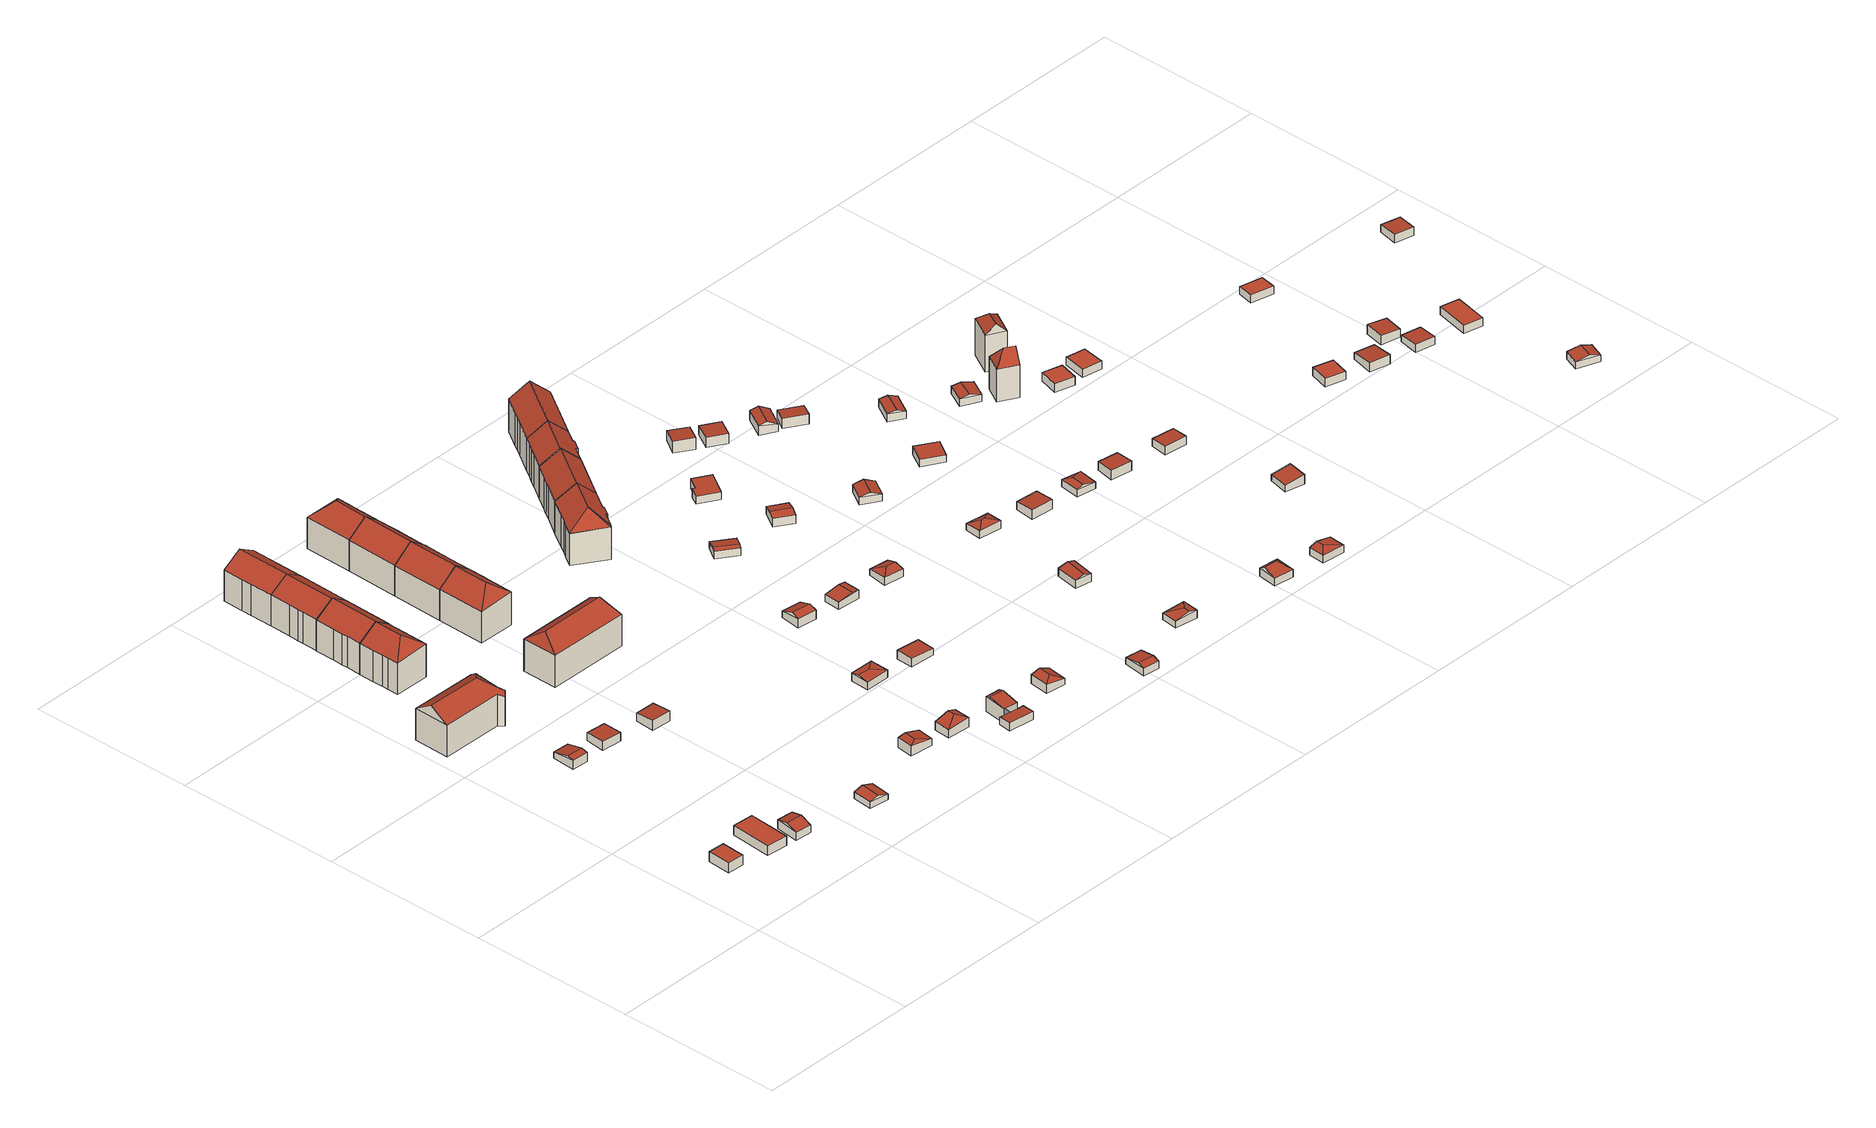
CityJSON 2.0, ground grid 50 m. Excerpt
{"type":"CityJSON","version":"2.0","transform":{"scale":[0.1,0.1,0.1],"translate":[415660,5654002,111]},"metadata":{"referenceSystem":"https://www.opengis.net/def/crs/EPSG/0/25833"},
"CityObjects":{
"building1":{"type":"Building","attributes":{"Dachtyp_tdc":"tdcPolyFlatRoof","Gemeindeschluessel":14612000,"Dachneigung":0,"QualitaetDacherkennung":83,"Geometrietyp2DReferenz":"3000","measuredHeight":3.06,"function":"31001_9998","roofType":"1000"},"geometry":[{"type":"Solid","lod":"2","boundaries":[[[[0,1,2,3]],[[1,4,5,2]],[[4,6,7,5]],[[6,0,3,7]],[[6,4,1,0]],[[3,2,5,7]]]],"semantics":{"surfaces":[{"type":"WallSurface"},{"type":"RoofSurface"},{"type":"GroundSurface"}],"values":[[0,0,0,0,1,2]]}}]},
"building2":{"type":"Building","attributes":{"Dachtyp_tdc":"tdcPolyFlatRoof","Gemeindeschluessel":14612000,"Dachneigung":0,"QualitaetDacherkennung":53,"Geometrietyp2DReferenz":"3000","measuredHeight":2.94,"function":"31001_9998","roofType":"1000"},"geometry":[{"type":"Solid","lod":"2","boundaries":[[[[8,9,10,11]],[[9,12,13,10]],[[12,14,15,13]],[[14,8,11,15]],[[14,12,9,8]],[[11,10,13,15]]]],"semantics":{"surfaces":[{"type":"WallSurface"},{"type":"RoofSurface"},{"type":"GroundSurface"}],"values":[[0,0,0,0,1,2]]}}]},
"building3":{"type":"Building","attributes":{"Dachtyp_tdc":"tdcFreeFormRoof","Gemeindeschluessel":14612000,"Dachneigung":31.63,"QualitaetDacherkennung":71,"Geometrietyp2DReferenz":"3000","measuredHeight":13.12,"function":"31001_9998","roofType":"5000"},"geometry":[{"type":"Solid","lod":"2","boundaries":[[[[16,17,18,19]],[[17,20,21,18]],[[20,22,23,21]],[[22,24,25,23]],[[24,26,27,25]],[[26,28,29,27]],[[28,16,19,29]],[[30,22,20,31,32]],[[32,31,17,16,33]],[[26,24,30,32,33,28]],[[20,17,31]],[[16,28,33]],[[24,22,30]],[[19,18,21,23,25,27,29]]]],"semantics":{"surfaces":[{"type":"WallSurface"},{"type":"RoofSurface"},{"type":"GroundSurface"}],"values":[[0,0,0,0,0,0,0,1,1,1,0,0,0,2]]}}]},
"building4":{"type":"Building","attributes":{"Dachtyp_tdc":"tdcGableRoof","Gemeindeschluessel":14612000,"Dachneigung":16.74,"QualitaetDacherkennung":73,"Geometrietyp2DReferenz":"3000","measuredHeight":3.49,"function":"31001_9998","roofType":"3100"},"geometry":[{"type":"Solid","lod":"2","boundaries":[[[[34,35,36,37]],[[35,38,39,36]],[[38,40,41,39]],[[40,34,37,41]],[[38,35,42]],[[34,40,43]],[[35,34,43,42]],[[40,38,42,43]],[[37,36,39,41]]]],"semantics":{"surfaces":[{"type":"WallSurface"},{"type":"RoofSurface"},{"type":"GroundSurface"}],"values":[[0,0,0,0,0,0,1,1,2]]}}]},
"building5":{"type":"Building","attributes":{"Dachtyp_tdc":"tdcGableRoof","Gemeindeschluessel":14612000,"Dachneigung":13.98,"QualitaetDacherkennung":85,"Geometrietyp2DReferenz":"3000","measuredHeight":3.2,"function":"31001_9998","roofType":"3100"},"geometry":[{"type":"Solid","lod":"2","boundaries":[[[[44,45,46,47]],[[45,48,49,46]],[[48,50,51,49]],[[50,44,47,51]],[[48,45,52]],[[44,50,53]],[[45,44,53,52]],[[50,48,52,53]],[[47,46,49,51]]]],"semantics":{"surfaces":[{"type":"WallSurface"},{"type":"RoofSurface"},{"type":"GroundSurface"}],"values":[[0,0,0,0,0,0,1,1,2]]}}]},
"building6":{"type":"Building","attributes":{"Dachtyp_tdc":"tdcPolyFlatRoof","Gemeindeschluessel":14612000,"Dachneigung":3.31,"QualitaetDacherkennung":65,"Geometrietyp2DReferenz":"3000","measuredHeight":2.69,"function":"31001_9998","roofType":"2100"},"geometry":[{"type":"Solid","lod":"2","boundaries":[[[[54,55,56,57]],[[55,58,59,56]],[[58,60,61,59]],[[60,54,57,61]],[[60,58,55,54]],[[57,56,59,61]]]],"semantics":{"surfaces":[{"type":"WallSurface"},{"type":"RoofSurface"},{"type":"GroundSurface"}],"values":[[0,0,0,0,1,2]]}}]},
"building7":{"type":"Building","attributes":{"Dachtyp_tdc":"tdcHipAndGableRoof","Gemeindeschluessel":14612000,"Dachneigung":33.12,"QualitaetDacherkennung":77,"Geometrietyp2DReferenz":"3000","measuredHeight":13.3,"function":"31001_9998","roofType":"5000"},"geometry":[{"type":"Solid","lod":"2","boundaries":[[[[62,63,64,65]],[[63,66,67,64]],[[66,68,69,67]],[[68,70,71,69]],[[70,72,73,71]],[[72,74,75,73]],[[74,76,77,75]],[[76,62,65,77]],[[72,70,78]],[[70,68,66,78]],[[66,63,62,76,74,72,78]],[[65,64,67,69,71,73,75,77]]]],"semantics":{"surfaces":[{"type":"WallSurface"},{"type":"RoofSurface"},{"type":"GroundSurface"}],"values":[[0,0,0,0,0,0,0,0,1,1,1,2]]}}]},
"building8":{"type":"Building","attributes":{"Dachtyp_tdc":"tdcGableRoof","Gemeindeschluessel":14612000,"Dachneigung":33.3,"QualitaetDacherkennung":86,"Geometrietyp2DReferenz":"3000","measuredHeight":13.29,"function":"31001_9998","roofType":"3100"},"geometry":[{"type":"Solid","lod":"2","boundaries":[[[[79,63,64,80]],[[63,81,82,64]],[[81,83,84,82]],[[83,85,86,84]],[[85,87,88,86]],[[87,89,90,88]],[[89,91,92,90]],[[91,93,69,92]],[[93,79,80,69]],[[89,87,85,83,81,63,79]],[[79,93,91,89]],[[80,64,82,84,86,88,90,92,69]]]],"semantics":{"surfaces":[{"type":"WallSurface"},{"type":"RoofSurface"},{"type":"GroundSurface"}],"values":[[0,0,0,0,0,0,0,0,0,1,1,2]]}}]},
"building9":{"type":"Building","attributes":{"Dachtyp_tdc":"tdcGableRoof","Gemeindeschluessel":14612000,"Dachneigung":17.85,"QualitaetDacherkennung":82,"Geometrietyp2DReferenz":"3000","measuredHeight":2.86,"function":"31001_9998","roofType":"3100"},"geometry":[{"type":"Solid","lod":"2","boundaries":[[[[94,95,96,97]],[[95,98,99,96]],[[98,100,101,99]],[[100,94,97,101]],[[98,95,102]],[[94,100,103]],[[95,94,103,102]],[[100,98,102,103]],[[97,96,99,101]]]],"semantics":{"surfaces":[{"type":"WallSurface"},{"type":"RoofSurface"},{"type":"GroundSurface"}],"values":[[0,0,0,0,0,0,1,1,2]]}}]},
"building10":{"type":"Building","attributes":{"Dachtyp_tdc":"tdcGableRoof","Gemeindeschluessel":14612000,"Dachneigung":32.31,"QualitaetDacherkennung":88,"Geometrietyp2DReferenz":"3000","measuredHeight":13.18,"function":"31001_9998","roofType":"3100"},"geometry":[{"type":"Solid","lod":"2","boundaries":[[[[104,105,106,107]],[[105,108,109,106]],[[108,110,111,109]],[[110,112,113,111]],[[112,114,115,113]],[[114,116,117,115]],[[116,104,107,117]],[[91,118,119,120]],[[114,112,110,108,105,120,119]],[[116,118,91,104]],[[114,119,118,116]],[[104,91,120,105]],[[107,106,109,111,113,115,117]]]],"semantics":{"surfaces":[{"type":"WallSurface"},{"type":"RoofSurface"},{"type":"GroundSurface"}],"values":[[0,0,0,0,0,0,0,1,1,0,0,0,2]]}}]},
"building11":{"type":"Building","attributes":{"Dachtyp_tdc":"tdcPolyFlatRoof","Gemeindeschluessel":14612000,"Dachneigung":6.67,"QualitaetDacherkennung":79,"Geometrietyp2DReferenz":"3000","measuredHeight":3.23,"function":"31001_9998","roofType":"2100"},"geometry":[{"type":"Solid","lod":"2","boundaries":[[[[121,122,123,124]],[[122,125,126,123]],[[125,127,128,126]],[[127,121,124,128]],[[127,125,122,121]],[[124,123,126,128]]]],"semantics":{"surfaces":[{"type":"WallSurface"},{"type":"RoofSurface"},{"type":"GroundSurface"}],"values":[[0,0,0,0,1,2]]}}]},
"building12":{"type":"Building","attributes":{"Dachtyp_tdc":"tdcFreeFormRoof","Gemeindeschluessel":14612000,"Dachneigung":32.22,"QualitaetDacherkennung":87,"Geometrietyp2DReferenz":"3000","measuredHeight":13.11,"function":"31001_9998","roofType":"5000"},"geometry":[{"type":"Solid","lod":"2","boundaries":[[[[129,130,131,132]],[[130,118,117,131]],[[118,130,133,134]],[[134,133,129,135,136,114]],[[114,118,134]],[[130,129,133]],[[117,115,137,138,132,131]],[[135,129,132,138]],[[118,114,115,117]],[[114,136,137,115]],[[136,135,138,137]]]],"semantics":{"surfaces":[{"type":"WallSurface"},{"type":"RoofSurface"},{"type":"GroundSurface"}],"values":[[0,0,1,1,0,0,2,0,0,0,0]]}}]},
"building13":{"type":"Building","attributes":{"Dachtyp_tdc":"tdcHipRoof","Gemeindeschluessel":14612000,"Dachneigung":35.93,"QualitaetDacherkennung":82,"Geometrietyp2DReferenz":"3000","measuredHeight":13.67,"function":"31001_9998","roofType":"3200"},"geometry":[{"type":"Solid","lod":"2","boundaries":[[[[139,140,141,142]],[[140,143,144,141]],[[143,145,146,144]],[[145,139,142,146]],[[143,140,147]],[[139,145,148]],[[140,139,148,147]],[[145,143,147,148]],[[142,141,144,146]]]],"semantics":{"surfaces":[{"type":"WallSurface"},{"type":"RoofSurface"},{"type":"GroundSurface"}],"values":[[0,0,0,0,1,1,1,1,2]]}}]},
"building14":{"type":"Building","attributes":{"Dachtyp_tdc":"tdcFreeFormRoof","Gemeindeschluessel":14612000,"Dachneigung":35.08,"QualitaetDacherkennung":81,"Geometrietyp2DReferenz":"3000","measuredHeight":13.72,"function":"31001_9998","roofType":"5000"},"geometry":[{"type":"Solid","lod":"2","boundaries":[[[[149,150,151,152]],[[150,153,154,151]],[[153,155,156,154]],[[155,157,158,156]],[[157,159,160,158]],[[159,161,162,160]],[[161,149,152,162]],[[161,163,149]],[[161,159,157,155,153,164,163]],[[163,164,150,149]],[[153,150,164]],[[152,151,154,156,158,160,162]]]],"semantics":{"surfaces":[{"type":"WallSurface"},{"type":"RoofSurface"},{"type":"GroundSurface"}],"values":[[0,0,0,0,0,0,0,1,1,1,0,2]]}}]},
"building15":{"type":"Building","attributes":{"Dachtyp_tdc":"tdcHipAndGableRoof","Gemeindeschluessel":14612000,"Dachneigung":14.76,"QualitaetDacherkennung":59,"Geometrietyp2DReferenz":"3000","measuredHeight":3.42,"function":"31001_9998","roofType":"5000"},"geometry":[{"type":"Solid","lod":"2","boundaries":[[[[165,166,167,168]],[[166,169,170,167]],[[169,171,172,170]],[[171,165,168,172]],[[169,166,173]],[[165,171,174]],[[166,165,174,173]],[[171,169,173,174]],[[168,167,170,172]]]],"semantics":{"surfaces":[{"type":"WallSurface"},{"type":"RoofSurface"},{"type":"GroundSurface"}],"values":[[0,0,0,0,1,0,1,1,2]]}}]},
"building16":{"type":"Building","attributes":{"Dachtyp_tdc":"tdcFreeFormRoof","Gemeindeschluessel":14612000,"Dachneigung":37.01,"QualitaetDacherkennung":81,"Geometrietyp2DReferenz":"3000","measuredHeight":13.8,"function":"31001_9998","roofType":"5000"},"geometry":[{"type":"Solid","lod":"2","boundaries":[[[[175,176,177,151]],[[176,178,179,177]],[[178,180,181,179]],[[180,182,183,181]],[[182,184,185,183]],[[184,153,154,185]],[[153,175,151,154]],[[184,182,180,178,186,187,153]],[[187,186,176,175]],[[175,153,187]],[[178,176,186]],[[151,177,179,181,183,185,154]]]],"semantics":{"surfaces":[{"type":"WallSurface"},{"type":"RoofSurface"},{"type":"GroundSurface"}],"values":[[0,0,0,0,0,0,0,1,1,0,0,2]]}}]},
"building17":{"type":"Building","attributes":{"Dachtyp_tdc":"tdcFreeFormRoof","Gemeindeschluessel":14612000,"Dachneigung":37.07,"QualitaetDacherkennung":82,"Geometrietyp2DReferenz":"3000","measuredHeight":13.84,"function":"31001_9998","roofType":"5000"},"geometry":[{"type":"Solid","lod":"2","boundaries":[[[[188,189,190,191]],[[189,192,193,190]],[[192,194,195,193]],[[194,196,197,195]],[[196,198,179,197]],[[198,199,177,179]],[[199,188,191,177]],[[200,188,199,201]],[[202,203,200,201,204,205,206]],[[192,202,206,194]],[[194,206,205,196]],[[196,205,204,198]],[[198,204,201,199]],[[189,203,202,192]],[[188,200,203,189]],[[191,190,193,195,197,179,177]]]],"semantics":{"surfaces":[{"type":"WallSurface"},{"type":"RoofSurface"},{"type":"GroundSurface"}],"values":[[0,0,0,0,0,0,0,1,1,0,0,0,0,0,0,2]]}}]},
"building18":{"type":"Building","attributes":{"Dachtyp_tdc":"tdcHipAndGableRoof","Gemeindeschluessel":14612000,"Dachneigung":15.21,"QualitaetDacherkennung":76,"Geometrietyp2DReferenz":"3000","measuredHeight":3.76,"function":"31001_9998","roofType":"5000"},"geometry":[{"type":"Solid","lod":"2","boundaries":[[[[207,208,209,210]],[[208,211,212,209]],[[211,213,214,212]],[[213,207,210,214]],[[211,208,215]],[[207,213,216]],[[208,207,216,215]],[[213,211,215,216]],[[210,209,212,214]]]],"semantics":{"surfaces":[{"type":"WallSurface"},{"type":"RoofSurface"},{"type":"GroundSurface"}],"values":[[0,0,0,0,1,0,1,1,2]]}}]},
"building19":{"type":"Building","attributes":{"Dachtyp_tdc":"tdcFreeFormRoof","Gemeindeschluessel":14612000,"Dachneigung":36.56,"QualitaetDacherkennung":72,"Geometrietyp2DReferenz":"3000","measuredHeight":13.81,"function":"31001_9998","roofType":"5000"},"geometry":[{"type":"Solid","lod":"2","boundaries":[[[[217,218,219,191]],[[218,220,221,219]],[[220,222,223,221]],[[222,224,225,223]],[[224,226,227,225]],[[226,228,190,227]],[[228,217,191,190]],[[229,220,218]],[[230,229,218,217]],[[226,224,222,220,229,230,228]],[[217,228,230]],[[191,219,221,223,225,227,190]]]],"semantics":{"surfaces":[{"type":"WallSurface"},{"type":"RoofSurface"},{"type":"GroundSurface"}],"values":[[0,0,0,0,0,0,0,1,1,1,0,2]]}}]},
"building20":{"type":"Building","attributes":{"Dachtyp_tdc":"tdcHipAndGableRoof","Gemeindeschluessel":14612000,"Dachneigung":10.7,"QualitaetDacherkennung":61,"Geometrietyp2DReferenz":"3000","measuredHeight":2.92,"function":"31001_9998","roofType":"5000"},"geometry":[{"type":"Solid","lod":"2","boundaries":[[[[231,232,233,234]],[[232,235,236,233]],[[235,237,238,236]],[[237,231,234,238]],[[235,232,239]],[[231,237,240]],[[232,231,240,239]],[[237,235,239,240]],[[234,233,236,238]]]],"semantics":{"surfaces":[{"type":"WallSurface"},{"type":"RoofSurface"},{"type":"GroundSurface"}],"values":[[0,0,0,0,1,0,1,1,2]]}}]},
"building21":{"type":"Building","attributes":{"Gemeindeschluessel":14612000,"Geometrietyp2DReferenz":"3000","function":"31001_9998","roofType":"9999"},"children":["building21-1","building21-2"]},
"building21-1":{"type":"BuildingPart","attributes":{"Dachtyp_tdc":"tdcGableRoof","Dachneigung":10.35,"QualitaetDacherkennung":65,"Geometrietyp2DReferenz":"3000","measuredHeight":5.18,"roofType":"3100"},"parents":["building21"],"geometry":[{"type":"MultiSurface","lod":"2","boundaries":[[[241,242,243,244,245]],[[242,246,247,243]],[[246,248,249,250,247]],[[242,241,251]],[[248,246,252]],[[241,248,252,251]],[[246,242,251,252]],[[250,244,243,247]]],"semantics":{"surfaces":[{"type":"WallSurface"},{"type":"RoofSurface"},{"type":"GroundSurface"}],"values":[0,0,0,0,0,1,1,2]}}]},
"building21-2":{"type":"BuildingPart","attributes":{"Dachtyp_tdc":"tdcPolyFlatRoof","Dachneigung":3.09,"QualitaetDacherkennung":84,"Geometrietyp2DReferenz":"3000","measuredHeight":2.5,"roofType":"2100"},"parents":["building21"],"geometry":[{"type":"MultiSurface","lod":"2","boundaries":[[[249,253,254,250]],[[253,255,256,254]],[[255,257,258,256]],[[257,259,260,258]],[[259,245,244,260]],[[245,259,257,255,253,249]],[[250,254,256,258,260,244]]],"semantics":{"surfaces":[{"type":"WallSurface"},{"type":"RoofSurface"},{"type":"GroundSurface"}],"values":[0,0,0,0,0,1,2]}}]},
"building22":{"type":"Building","attributes":{"Dachtyp_tdc":"tdcPolyFlatRoof","Gemeindeschluessel":14612000,"Dachneigung":4.9,"QualitaetDacherkennung":57,"Geometrietyp2DReferenz":"3000","measuredHeight":2.77,"function":"31001_9998","roofType":"2100"},"geometry":[{"type":"Solid","lod":"2","boundaries":[[[[261,262,263,264]],[[262,265,266,263]],[[265,267,268,266]],[[267,261,264,268]],[[267,265,262,261]],[[264,263,266,268]]]],"semantics":{"surfaces":[{"type":"WallSurface"},{"type":"RoofSurface"},{"type":"GroundSurface"}],"values":[[0,0,0,0,1,2]]}}]},
"building23":{"type":"Building","attributes":{"Dachtyp_tdc":"tdcGableRoof","Gemeindeschluessel":14612000,"Dachneigung":19.75,"QualitaetDacherkennung":77,"Geometrietyp2DReferenz":"3000","measuredHeight":3.33,"function":"31001_9998","roofType":"3100"},"geometry":[{"type":"Solid","lod":"2","boundaries":[[[[269,270,271,272]],[[270,273,274,271]],[[273,275,276,274]],[[275,269,272,276]],[[273,270,277]],[[269,275,278]],[[270,269,278,277]],[[275,273,277,278]],[[272,271,274,276]]]],"semantics":{"surfaces":[{"type":"WallSurface"},{"type":"RoofSurface"},{"type":"GroundSurface"}],"values":[[0,0,0,0,0,0,1,1,2]]}}]},
"building24":{"type":"Building","attributes":{"Dachtyp_tdc":"tdcHipAndGableRoof","Gemeindeschluessel":14612000,"Dachneigung":25.68,"QualitaetDacherkennung":64,"Geometrietyp2DReferenz":"3000","measuredHeight":3.42,"function":"31001_9998","roofType":"5000"},"geometry":[{"type":"Solid","lod":"2","boundaries":[[[[279,280,281,282]],[[280,283,284,281]],[[283,285,286,284]],[[285,279,282,286]],[[283,280,287]],[[279,285,288]],[[280,279,288,287]],[[285,283,287,288]],[[282,281,284,286]]]],"semantics":{"surfaces":[{"type":"WallSurface"},{"type":"RoofSurface"},{"type":"GroundSurface"}],"values":[[0,0,0,0,1,0,1,1,2]]}}]},
"building25":{"type":"Building","attributes":{"Dachtyp_tdc":"tdcFreeFormRoof","Gemeindeschluessel":14612000,"Dachneigung":38.76,"QualitaetDacherkennung":74,"Geometrietyp2DReferenz":"3000","measuredHeight":14.52,"function":"31001_9998","roofType":"5000"},"geometry":[{"type":"Solid","lod":"2","boundaries":[[[[289,290,291,292]],[[290,293,294,291]],[[293,295,296,294]],[[295,297,298,296]],[[297,299,300,298]],[[299,301,302,300]],[[301,303,304,302]],[[303,305,306,304]],[[305,307,308,306]],[[307,309,310,308]],[[309,289,292,310]],[[311,309,312]],[[313,309,311]],[[309,313,289]],[[305,303,301,299,314,311,312,307]],[[311,314,297,295,293,290,313]],[[290,289,313]],[[309,307,312]],[[299,297,314]],[[292,291,294,296,298,300,302,304,306,308,310]]]],"semantics":{"surfaces":[{"type":"WallSurface"},{"type":"RoofSurface"},{"type":"GroundSurface"}],"values":[[0,0,0,0,0,0,0,0,0,0,0,1,1,1,1,1,0,0,0,2]]}}]},
"building26":{"type":"Building","attributes":{"Dachtyp_tdc":"tdcGableRoof","Gemeindeschluessel":14612000,"Dachneigung":10.05,"QualitaetDacherkennung":73,"Geometrietyp2DReferenz":"3000","measuredHeight":2.98,"function":"31001_9998","roofType":"3100"},"geometry":[{"type":"Solid","lod":"2","boundaries":[[[[315,316,317,318]],[[316,319,320,317]],[[319,321,322,320]],[[321,315,318,322]],[[319,316,323]],[[315,321,324]],[[316,315,324,323]],[[321,319,323,324]],[[318,317,320,322]]]],"semantics":{"surfaces":[{"type":"WallSurface"},{"type":"RoofSurface"},{"type":"GroundSurface"}],"values":[[0,0,0,0,0,0,1,1,2]]}}]},
"building27":{"type":"Building","attributes":{"Dachtyp_tdc":"tdcGableRoof","Gemeindeschluessel":14612000,"Dachneigung":38.79,"QualitaetDacherkennung":79,"Geometrietyp2DReferenz":"3000","measuredHeight":14.42,"function":"31001_9998","roofType":"3100"},"geometry":[{"type":"Solid","lod":"2","boundaries":[[[[325,326,327,328]],[[326,329,330,327]],[[329,331,332,330]],[[331,333,334,332]],[[333,299,300,334]],[[299,335,336,300]],[[335,337,298,336]],[[337,338,339,298]],[[338,325,328,339]],[[335,299,333,331]],[[331,329,326,325,338,337,335]],[[328,327,330,332,334,300,336,298,339]]]],"semantics":{"surfaces":[{"type":"WallSurface"},{"type":"RoofSurface"},{"type":"GroundSurface"}],"values":[[0,0,0,0,0,0,0,0,0,1,1,2]]}}]},
"building28":{"type":"Building","attributes":{"Dachtyp_tdc":"tdcGableRoof","Gemeindeschluessel":14612000,"Dachneigung":10.15,"QualitaetDacherkennung":78,"Geometrietyp2DReferenz":"3000","measuredHeight":2.55,"function":"31001_9998","roofType":"3100"},"geometry":[{"type":"Solid","lod":"2","boundaries":[[[[340,341,342,343]],[[341,344,345,342]],[[344,346,347,345]],[[346,340,343,347]],[[344,341,348]],[[340,346,349]],[[341,340,349,348]],[[346,344,348,349]],[[343,342,345,347]]]],"semantics":{"surfaces":[{"type":"WallSurface"},{"type":"RoofSurface"},{"type":"GroundSurface"}],"values":[[0,0,0,0,0,0,1,1,2]]}}]},
"building29":{"type":"Building","attributes":{"Dachtyp_tdc":"tdcGableRoof","Gemeindeschluessel":14612000,"Dachneigung":10.32,"QualitaetDacherkennung":67,"Geometrietyp2DReferenz":"3000","measuredHeight":2.92,"function":"31001_9998","roofType":"3100"},"geometry":[{"type":"Solid","lod":"2","boundaries":[[[[350,351,352,353]],[[351,354,355,352]],[[354,356,357,355]],[[356,350,353,357]],[[354,351,358]],[[350,356,359]],[[351,350,359,358]],[[356,354,358,359]],[[353,352,355,357]]]],"semantics":{"surfaces":[{"type":"WallSurface"},{"type":"RoofSurface"},{"type":"GroundSurface"}],"values":[[0,0,0,0,0,0,1,1,2]]}}]},
"building30":{"type":"Building","attributes":{"Dachtyp_tdc":"tdcGableRoof","Gemeindeschluessel":14612000,"Dachneigung":39.03,"QualitaetDacherkennung":78,"Geometrietyp2DReferenz":"3000","measuredHeight":14.44,"function":"31001_9998","roofType":"3100"},"geometry":[{"type":"Solid","lod":"2","boundaries":[[[[360,361,362,363]],[[361,364,365,362]],[[364,333,334,365]],[[333,366,367,334]],[[366,368,330,367]],[[368,369,370,330]],[[369,371,372,370]],[[371,373,374,372]],[[373,375,376,374]],[[375,377,378,376]],[[377,379,380,378]],[[379,381,382,380]],[[381,360,363,382]],[[377,375,373,371,369,368,366]],[[366,333,364,361,360,381,379,377]],[[363,362,365,334,367,330,370,372,374,376,378,380,382]]]],"semantics":{"surfaces":[{"type":"WallSurface"},{"type":"RoofSurface"},{"type":"GroundSurface"}],"values":[[0,0,0,0,0,0,0,0,0,0,0,0,0,1,1,2]]}}]},
"building31":{"type":"Building","attributes":{"Dachtyp_tdc":"tdcHipAndGableRoof","Gemeindeschluessel":14612000,"Dachneigung":19.77,"QualitaetDacherkennung":64,"Geometrietyp2DReferenz":"3000","measuredHeight":3.1,"function":"31001_9998","roofType":"5000"},"geometry":[{"type":"Solid","lod":"2","boundaries":[[[[383,384,385,386]],[[384,387,388,385]],[[387,389,390,388]],[[389,383,386,390]],[[387,384,391]],[[383,389,392]],[[384,383,392,391]],[[389,387,391,392]],[[386,385,388,390]]]],"semantics":{"surfaces":[{"type":"WallSurface"},{"type":"RoofSurface"},{"type":"GroundSurface"}],"values":[[0,0,0,0,1,0,1,1,2]]}}]},
"building32":{"type":"Building","attributes":{"Dachtyp_tdc":"tdcGableRoof","Gemeindeschluessel":14612000,"Dachneigung":13.57,"QualitaetDacherkennung":73,"Geometrietyp2DReferenz":"3000","measuredHeight":3.19,"function":"31001_9998","roofType":"3100"},"geometry":[{"type":"Solid","lod":"2","boundaries":[[[[393,394,395,396]],[[394,397,398,395]],[[397,399,400,398]],[[399,393,396,400]],[[397,394,401]],[[393,399,402]],[[394,393,402,401]],[[399,397,401,402]],[[396,395,398,400]]]],"semantics":{"surfaces":[{"type":"WallSurface"},{"type":"RoofSurface"},{"type":"GroundSurface"}],"values":[[0,0,0,0,0,0,1,1,2]]}}]},
"building33":{"type":"Building","attributes":{"Dachtyp_tdc":"tdcFreeFormRoof","Gemeindeschluessel":14612000,"Dachneigung":39.06,"QualitaetDacherkennung":81,"Geometrietyp2DReferenz":"3000","measuredHeight":14.44,"function":"31001_9998","roofType":"5000"},"geometry":[{"type":"Solid","lod":"2","boundaries":[[[[403,404,405,406]],[[404,407,408,405]],[[407,409,410,408]],[[409,411,412,410]],[[411,413,380,412]],[[413,375,376,380]],[[375,403,406,376]],[[379,414,415,416]],[[415,409,407,404,403,375,416]],[[411,414,379,413]],[[409,415,414,411]],[[413,379,416,375]],[[406,405,408,410,412,380,376]]]],"semantics":{"surfaces":[{"type":"WallSurface"},{"type":"RoofSurface"},{"type":"GroundSurface"}],"values":[[0,0,0,0,0,0,0,1,1,0,0,0,2]]}}]},
"building34":{"type":"Building","attributes":{"Dachtyp_tdc":"tdcPolyFlatRoof","Gemeindeschluessel":14612000,"Dachneigung":4.8,"QualitaetDacherkennung":56,"Geometrietyp2DReferenz":"3000","measuredHeight":3,"function":"31001_9998","roofType":"2100"},"geometry":[{"type":"Solid","lod":"2","boundaries":[[[[417,418,419,420]],[[418,421,422,419]],[[421,423,424,422]],[[423,425,426,424]],[[425,427,428,426]],[[427,417,420,428]],[[427,425,423,421,418,417]],[[420,419,422,424,426,428]]]],"semantics":{"surfaces":[{"type":"WallSurface"},{"type":"RoofSurface"},{"type":"GroundSurface"}],"values":[[0,0,0,0,0,0,1,2]]}}]},
"building35":{"type":"Building","attributes":{"Dachtyp_tdc":"tdcHipAndGableRoof","Gemeindeschluessel":14612000,"Dachneigung":14.6,"QualitaetDacherkennung":75,"Geometrietyp2DReferenz":"3000","measuredHeight":3.16,"function":"31001_9998","roofType":"5000"},"geometry":[{"type":"Solid","lod":"2","boundaries":[[[[429,430,431,432]],[[430,433,434,431]],[[433,435,436,434]],[[435,429,432,436]],[[433,430,437]],[[429,435,438]],[[430,429,438,437]],[[435,433,437,438]],[[432,431,434,436]]]],"semantics":{"surfaces":[{"type":"WallSurface"},{"type":"RoofSurface"},{"type":"GroundSurface"}],"values":[[0,0,0,0,1,0,1,1,2]]}}]},
"building36":{"type":"Building","attributes":{"Dachtyp_tdc":"tdcGableRoof","Gemeindeschluessel":14612000,"Dachneigung":13.86,"QualitaetDacherkennung":86,"Geometrietyp2DReferenz":"3000","measuredHeight":3.12,"function":"31001_9998","roofType":"3100"},"geometry":[{"type":"Solid","lod":"2","boundaries":[[[[439,440,441,442]],[[440,443,444,441]],[[443,445,446,444]],[[440,439,447]],[[445,443,448]],[[439,445,448,447]],[[443,440,447,448]],[[446,442,441,444]],[[445,439,442,446]]]],"semantics":{"surfaces":[{"type":"WallSurface"},{"type":"RoofSurface"},{"type":"GroundSurface"}],"values":[[0,0,0,0,0,1,1,2,0]]}}]},
"building37":{"type":"Building","attributes":{"Dachtyp_tdc":"tdcPolyFlatRoof","Gemeindeschluessel":14612000,"Dachneigung":6.72,"QualitaetDacherkennung":68,"Geometrietyp2DReferenz":"3000","measuredHeight":3.56,"function":"31001_9998","roofType":"2100"},"geometry":[{"type":"Solid","lod":"2","boundaries":[[[[449,450,451,452]],[[450,453,454,451]],[[453,455,456,454]],[[455,449,452,456]],[[455,453,450,449]],[[452,451,454,456]]]],"semantics":{"surfaces":[{"type":"WallSurface"},{"type":"RoofSurface"},{"type":"GroundSurface"}],"values":[[0,0,0,0,1,2]]}}]},
"building38":{"type":"Building","attributes":{"Dachtyp_tdc":"tdcHipRoof","Gemeindeschluessel":14612000,"Dachneigung":14.12,"QualitaetDacherkennung":57,"Geometrietyp2DReferenz":"3000","measuredHeight":3.08,"function":"31001_9998","roofType":"3200"},"geometry":[{"type":"Solid","lod":"2","boundaries":[[[[457,458,459,460]],[[458,461,462,459]],[[461,463,464,462]],[[463,457,460,464]],[[461,458,465]],[[457,463,466]],[[458,457,466,465]],[[463,461,465,466]],[[460,459,462,464]]]],"semantics":{"surfaces":[{"type":"WallSurface"},{"type":"RoofSurface"},{"type":"GroundSurface"}],"values":[[0,0,0,0,1,1,1,1,2]]}}]},
"building39":{"type":"Building","attributes":{"Dachtyp_tdc":"tdcGableRoof","Gemeindeschluessel":14612000,"Dachneigung":18.74,"QualitaetDacherkennung":82,"Geometrietyp2DReferenz":"3000","measuredHeight":3.26,"function":"31001_9998","roofType":"3100"},"geometry":[{"type":"Solid","lod":"2","boundaries":[[[[467,468,469,470]],[[468,471,472,469]],[[471,473,474,472]],[[473,467,470,474]],[[471,468,475]],[[467,473,476]],[[468,467,476,475]],[[473,471,475,476]],[[470,469,472,474]]]],"semantics":{"surfaces":[{"type":"WallSurface"},{"type":"RoofSurface"},{"type":"GroundSurface"}],"values":[[0,0,0,0,0,0,1,1,2]]}}]},
"building40":{"type":"Building","attributes":{"Dachtyp_tdc":"tdcPolyFlatRoof","Gemeindeschluessel":14612000,"Dachneigung":3.06,"QualitaetDacherkennung":76,"Geometrietyp2DReferenz":"3000","measuredHeight":3.1,"function":"31001_9998","roofType":"2100"},"geometry":[{"type":"Solid","lod":"2","boundaries":[[[[477,478,479,480]],[[478,481,482,479]],[[481,483,484,482]],[[483,477,480,484]],[[483,481,478,477]],[[480,479,482,484]]]],"semantics":{"surfaces":[{"type":"WallSurface"},{"type":"RoofSurface"},{"type":"GroundSurface"}],"values":[[0,0,0,0,1,2]]}}]},
"building41":{"type":"Building","attributes":{"Dachtyp_tdc":"tdcHipAndGableRoof","Gemeindeschluessel":14612000,"Dachneigung":18.04,"QualitaetDacherkennung":63,"Geometrietyp2DReferenz":"3000","measuredHeight":3.65,"function":"31001_9998","roofType":"5000"},"geometry":[{"type":"Solid","lod":"2","boundaries":[[[[485,486,487,488]],[[486,489,490,487]],[[489,491,492,490]],[[491,485,488,492]],[[489,486,493]],[[485,491,494]],[[486,485,494,493]],[[491,489,493,494]],[[488,487,490,492]]]],"semantics":{"surfaces":[{"type":"WallSurface"},{"type":"RoofSurface"},{"type":"GroundSurface"}],"values":[[0,0,0,0,1,0,1,1,2]]}}]},
"building42":{"type":"Building","attributes":{"Dachtyp_tdc":"tdcPolyFlatRoof","Gemeindeschluessel":14612000,"Dachneigung":4.79,"QualitaetDacherkennung":92,"Geometrietyp2DReferenz":"3000","measuredHeight":2.91,"function":"31001_9998","roofType":"2100"},"geometry":[{"type":"Solid","lod":"2","boundaries":[[[[495,496,497,498]],[[496,499,500,497]],[[499,501,502,500]],[[501,495,498,502]],[[501,499,496,495]],[[498,497,500,502]]]],"semantics":{"surfaces":[{"type":"WallSurface"},{"type":"RoofSurface"},{"type":"GroundSurface"}],"values":[[0,0,0,0,1,2]]}}]},
"building43":{"type":"Building","attributes":{"Dachtyp_tdc":"tdcGableRoof","Gemeindeschluessel":14612000,"Dachneigung":25.2,"QualitaetDacherkennung":66,"Geometrietyp2DReferenz":"3000","measuredHeight":3.79,"function":"31001_9998","roofType":"3100"},"geometry":[{"type":"Solid","lod":"2","boundaries":[[[[503,504,505,506]],[[504,507,508,505]],[[507,509,510,508]],[[509,503,506,510]],[[507,504,511]],[[503,509,512]],[[504,503,512,511]],[[509,507,511,512]],[[506,505,508,510]]]],"semantics":{"surfaces":[{"type":"WallSurface"},{"type":"RoofSurface"},{"type":"GroundSurface"}],"values":[[0,0,0,0,0,0,1,1,2]]}}]},
"building44":{"type":"Building","attributes":{"Dachtyp_tdc":"tdcPolyFlatRoof","Gemeindeschluessel":14612000,"Dachneigung":7.82,"QualitaetDacherkennung":78,"Geometrietyp2DReferenz":"3000","measuredHeight":3.18,"function":"31001_9998","roofType":"2100"},"geometry":[{"type":"Solid","lod":"2","boundaries":[[[[513,514,515,516]],[[514,517,518,515]],[[517,519,520,518]],[[519,513,516,520]],[[519,517,514,513]],[[516,515,518,520]]]],"semantics":{"surfaces":[{"type":"WallSurface"},{"type":"RoofSurface"},{"type":"GroundSurface"}],"values":[[0,0,0,0,1,2]]}}]},
"building45":{"type":"Building","attributes":{"Dachtyp_tdc":"tdcPolyFlatRoof","Gemeindeschluessel":14612000,"Dachneigung":3.52,"QualitaetDacherkennung":58,"Geometrietyp2DReferenz":"3000","measuredHeight":2.61,"function":"31001_9998","roofType":"2100"},"geometry":[{"type":"Solid","lod":"2","boundaries":[[[[521,522,523,524]],[[522,525,526,523]],[[525,527,528,526]],[[527,521,524,528]],[[527,525,522,521]],[[524,523,526,528]]]],"semantics":{"surfaces":[{"type":"WallSurface"},{"type":"RoofSurface"},{"type":"GroundSurface"}],"values":[[0,0,0,0,1,2]]}}]},
"building46":{"type":"Building","attributes":{"Dachtyp_tdc":"tdcHipAndGableRoof","Gemeindeschluessel":14612000,"Dachneigung":14.12,"QualitaetDacherkennung":78,"Geometrietyp2DReferenz":"3000","measuredHeight":3.05,"function":"31001_9998","roofType":"5000"},"geometry":[{"type":"Solid","lod":"2","boundaries":[[[[529,530,531,532]],[[530,533,534,531]],[[533,535,536,534]],[[535,529,532,536]],[[533,530,537]],[[529,535,538]],[[530,529,538,537]],[[535,533,537,538]],[[532,531,534,536]]]],"semantics":{"surfaces":[{"type":"WallSurface"},{"type":"RoofSurface"},{"type":"GroundSurface"}],"values":[[0,0,0,0,1,0,1,1,2]]}}]},
"building47":{"type":"Building","attributes":{"Dachtyp_tdc":"tdcHipAndGableRoof","Gemeindeschluessel":14612000,"Dachneigung":10.72,"QualitaetDacherkennung":79,"Geometrietyp2DReferenz":"3000","measuredHeight":3.03,"function":"31001_9998","roofType":"5000"},"geometry":[{"type":"Solid","lod":"2","boundaries":[[[[539,540,541,542]],[[540,543,544,541]],[[543,545,546,544]],[[545,539,542,546]],[[543,540,547]],[[539,545,548]],[[540,539,548,547]],[[545,543,547,548]],[[542,541,544,546]]]],"semantics":{"surfaces":[{"type":"WallSurface"},{"type":"RoofSurface"},{"type":"GroundSurface"}],"values":[[0,0,0,0,1,0,1,1,2]]}}]},
"building48":{"type":"Building","attributes":{"Dachtyp_tdc":"tdcGableRoof","Gemeindeschluessel":14612000,"Dachneigung":16.29,"QualitaetDacherkennung":78,"Geometrietyp2DReferenz":"3000","measuredHeight":3.01,"function":"31001_9998","roofType":"3100"},"geometry":[{"type":"Solid","lod":"2","boundaries":[[[[549,550,551,552]],[[550,553,554,551]],[[553,555,556,554]],[[555,549,552,556]],[[553,550,557]],[[549,555,558]],[[550,549,558,557]],[[555,553,557,558]],[[552,551,554,556]]]],"semantics":{"surfaces":[{"type":"WallSurface"},{"type":"RoofSurface"},{"type":"GroundSurface"}],"values":[[0,0,0,0,0,0,1,1,2]]}}]},
"building49":{"type":"Building","attributes":{"Dachtyp_tdc":"tdcPolyFlatRoof","Gemeindeschluessel":14612000,"Dachneigung":3.99,"QualitaetDacherkennung":86,"Geometrietyp2DReferenz":"3000","measuredHeight":3.03,"function":"31001_9998","roofType":"2100"},"geometry":[{"type":"Solid","lod":"2","boundaries":[[[[559,560,561,562]],[[560,563,564,561]],[[563,565,566,564]],[[565,559,562,566]],[[565,563,560,559]],[[562,561,564,566]]]],"semantics":{"surfaces":[{"type":"WallSurface"},{"type":"RoofSurface"},{"type":"GroundSurface"}],"values":[[0,0,0,0,1,2]]}}]},
"building50":{"type":"Building","attributes":{"Dachtyp_tdc":"tdcGableRoof","Gemeindeschluessel":14612000,"Dachneigung":13.83,"QualitaetDacherkennung":71,"Geometrietyp2DReferenz":"3000","measuredHeight":3.05,"function":"31001_9998","roofType":"3100"},"geometry":[{"type":"Solid","lod":"2","boundaries":[[[[567,568,569,570]],[[568,571,572,569]],[[571,573,574,572]],[[573,567,570,574]],[[571,568,575]],[[567,573,576]],[[568,567,576,575]],[[573,571,575,576]],[[570,569,572,574]]]],"semantics":{"surfaces":[{"type":"WallSurface"},{"type":"RoofSurface"},{"type":"GroundSurface"}],"values":[[0,0,0,0,0,0,1,1,2]]}}]},
"building51":{"type":"Building","attributes":{"Dachtyp_tdc":"tdcPolyFlatRoof","Gemeindeschluessel":14612000,"Dachneigung":8.62,"QualitaetDacherkennung":86,"Geometrietyp2DReferenz":"3000","measuredHeight":2.81,"function":"31001_9998","roofType":"2100"},"geometry":[{"type":"Solid","lod":"2","boundaries":[[[[577,578,579,580]],[[578,581,582,579]],[[581,583,584,582]],[[583,577,580,584]],[[583,581,578,577]],[[580,579,582,584]]]],"semantics":{"surfaces":[{"type":"WallSurface"},{"type":"RoofSurface"},{"type":"GroundSurface"}],"values":[[0,0,0,0,1,2]]}}]},
"building52":{"type":"Building","attributes":{"Dachtyp_tdc":"tdcPolyFlatRoof","Gemeindeschluessel":14612000,"Dachneigung":3.85,"QualitaetDacherkennung":87,"Geometrietyp2DReferenz":"3000","measuredHeight":2.66,"function":"31001_9998","roofType":"2100"},"geometry":[{"type":"Solid","lod":"2","boundaries":[[[[585,586,587,588]],[[586,589,590,587]],[[589,591,592,590]],[[591,585,588,592]],[[591,589,586,585]],[[588,587,590,592]]]],"semantics":{"surfaces":[{"type":"WallSurface"},{"type":"RoofSurface"},{"type":"GroundSurface"}],"values":[[0,0,0,0,1,2]]}}]},
"building53":{"type":"Building","attributes":{"Dachtyp_tdc":"tdcFreeFormRoof","Gemeindeschluessel":14612000,"Dachneigung":53.69,"QualitaetDacherkennung":4,"Geometrietyp2DReferenz":"3000","measuredHeight":13.99,"function":"31001_9998","roofType":"5000"},"geometry":[{"type":"Solid","lod":"2","boundaries":[[[[593,594,595,596]],[[594,597,598,595]],[[597,599,600,598]],[[599,593,596,600]],[[601,599,597]],[[602,601,597,594]],[[602,594,593]],[[601,602,593,599]],[[596,595,598,600]]]],"semantics":{"surfaces":[{"type":"WallSurface"},{"type":"RoofSurface"},{"type":"GroundSurface"}],"values":[[0,0,0,0,1,1,0,1,2]]}}]},
"building54":{"type":"Building","attributes":{"Dachtyp_tdc":"tdcPolyFlatRoof","Gemeindeschluessel":14612000,"Dachneigung":0,"QualitaetDacherkennung":74,"Geometrietyp2DReferenz":"3000","measuredHeight":2.63,"function":"31001_9998","roofType":"1000"},"geometry":[{"type":"Solid","lod":"2","boundaries":[[[[603,604,605,606]],[[604,607,608,605]],[[607,609,610,608]],[[609,603,606,610]],[[609,607,604,603]],[[606,605,608,610]]]],"semantics":{"surfaces":[{"type":"WallSurface"},{"type":"RoofSurface"},{"type":"GroundSurface"}],"values":[[0,0,0,0,1,2]]}}]},
"building55":{"type":"Building","attributes":{"Dachtyp_tdc":"tdcFreeFormRoof","Gemeindeschluessel":14612000,"Dachneigung":43.43,"QualitaetDacherkennung":5,"Geometrietyp2DReferenz":"3000","measuredHeight":13.97,"function":"31001_9998","roofType":"5000"},"geometry":[{"type":"Solid","lod":"2","boundaries":[[[[611,612,613,614]],[[612,615,616,613]],[[615,617,618,616]],[[617,611,614,618]],[[619,620,617,615]],[[619,615,612]],[[620,619,612,611]],[[620,611,617]],[[614,613,616,618]]]],"semantics":{"surfaces":[{"type":"WallSurface"},{"type":"RoofSurface"},{"type":"GroundSurface"}],"values":[[0,0,0,0,1,0,1,1,2]]}}]},
"building56":{"type":"Building","attributes":{"Dachtyp_tdc":"tdcPolyFlatRoof","Gemeindeschluessel":14612000,"Dachneigung":0,"QualitaetDacherkennung":68,"Geometrietyp2DReferenz":"3000","measuredHeight":2.4,"function":"31001_9998","roofType":"1000"},"geometry":[{"type":"Solid","lod":"2","boundaries":[[[[621,622,623,624]],[[622,625,626,623]],[[625,627,628,626]],[[627,621,624,628]],[[627,625,622,621]],[[624,623,626,628]]]],"semantics":{"surfaces":[{"type":"WallSurface"},{"type":"RoofSurface"},{"type":"GroundSurface"}],"values":[[0,0,0,0,1,2]]}}]},
"building57":{"type":"Building","attributes":{"Dachtyp_tdc":"tdcPolyFlatRoof","Gemeindeschluessel":14612000,"Dachneigung":0,"QualitaetDacherkennung":76,"Geometrietyp2DReferenz":"3000","measuredHeight":2.56,"function":"31001_9998","roofType":"1000"},"geometry":[{"type":"Solid","lod":"2","boundaries":[[[[629,630,631,632]],[[630,633,634,631]],[[633,635,636,634]],[[635,629,632,636]],[[635,633,630,629]],[[632,631,634,636]]]],"semantics":{"surfaces":[{"type":"WallSurface"},{"type":"RoofSurface"},{"type":"GroundSurface"}],"values":[[0,0,0,0,1,2]]}}]},
"building58":{"type":"Building","attributes":{"Dachtyp_tdc":"tdcPolyFlatRoof","Gemeindeschluessel":14612000,"Dachneigung":7.11,"QualitaetDacherkennung":82,"Geometrietyp2DReferenz":"3000","measuredHeight":2.86,"function":"31001_9998","roofType":"2100"},"geometry":[{"type":"Solid","lod":"2","boundaries":[[[[637,638,639,640]],[[638,641,642,639]],[[641,643,644,642]],[[643,637,640,644]],[[643,641,638,637]],[[640,639,642,644]]]],"semantics":{"surfaces":[{"type":"WallSurface"},{"type":"RoofSurface"},{"type":"GroundSurface"}],"values":[[0,0,0,0,1,2]]}}]},
"building59":{"type":"Building","attributes":{"Dachtyp_tdc":"tdcPolyFlatRoof","Gemeindeschluessel":14612000,"Dachneigung":5.2,"QualitaetDacherkennung":81,"Geometrietyp2DReferenz":"3000","measuredHeight":2.85,"function":"31001_9998","roofType":"2100"},"geometry":[{"type":"Solid","lod":"2","boundaries":[[[[645,646,647,648]],[[646,649,650,647]],[[649,651,652,650]],[[651,645,648,652]],[[651,649,646,645]],[[648,647,650,652]]]],"semantics":{"surfaces":[{"type":"WallSurface"},{"type":"RoofSurface"},{"type":"GroundSurface"}],"values":[[0,0,0,0,1,2]]}}]},
"building60":{"type":"Building","attributes":{"Gemeindeschluessel":14612000,"Dachtyp_tdc":"tdcPolyFlatRoof","Dachneigung":4.42,"QualitaetDacherkennung":84,"Geometrietyp2DReferenz":"3000","measuredHeight":2.49,"function":"31001_9998","roofType":"2100"},"geometry":[{"type":"Solid","lod":"2","boundaries":[[[[653,654,655,656]],[[654,657,658,655]],[[657,659,660,658]],[[659,653,656,660]],[[659,657,654,653]],[[656,655,658,660]]]],"semantics":{"surfaces":[{"type":"WallSurface"},{"type":"RoofSurface"},{"type":"GroundSurface"}],"values":[[0,0,0,0,1,2]]}}]},
"building61":{"type":"Building","attributes":{"Dachtyp_tdc":"tdcPolyFlatRoof","Gemeindeschluessel":14612000,"Dachneigung":2.8,"QualitaetDacherkennung":84,"Geometrietyp2DReferenz":"3000","measuredHeight":2.54,"function":"31001_9998","roofType":"2100"},"geometry":[{"type":"Solid","lod":"2","boundaries":[[[[661,662,663,664]],[[662,665,666,663]],[[665,667,668,666]],[[667,661,664,668]],[[667,665,662,661]],[[664,663,666,668]]]],"semantics":{"surfaces":[{"type":"WallSurface"},{"type":"RoofSurface"},{"type":"GroundSurface"}],"values":[[0,0,0,0,1,2]]}}]},
"building62":{"type":"Building","attributes":{"Dachtyp_tdc":"tdcGableRoof","Gemeindeschluessel":14612000,"Dachneigung":13.17,"QualitaetDacherkennung":75,"Geometrietyp2DReferenz":"3000","measuredHeight":3.09,"function":"31001_9998","roofType":"3100"},"geometry":[{"type":"Solid","lod":"2","boundaries":[[[[669,670,671,672]],[[670,673,674,671]],[[673,675,676,674]],[[675,669,672,676]],[[673,670,677]],[[669,675,678]],[[670,669,678,677]],[[675,673,677,678]],[[672,671,674,676]]]],"semantics":{"surfaces":[{"type":"WallSurface"},{"type":"RoofSurface"},{"type":"GroundSurface"}],"values":[[0,0,0,0,0,0,1,1,2]]}}]},
"building63":{"type":"Building","attributes":{"Dachtyp_tdc":"tdcPolyFlatRoof","Gemeindeschluessel":14612000,"Dachneigung":0,"QualitaetDacherkennung":78,"Geometrietyp2DReferenz":"3000","measuredHeight":2.55,"function":"31001_9998","roofType":"1000"},"geometry":[{"type":"Solid","lod":"2","boundaries":[[[[679,680,681,682]],[[680,683,684,681]],[[683,685,686,684]],[[685,679,682,686]],[[685,683,680,679]],[[682,681,684,686]]]],"semantics":{"surfaces":[{"type":"WallSurface"},{"type":"RoofSurface"},{"type":"GroundSurface"}],"values":[[0,0,0,0,1,2]]}}]},
"building64":{"type":"Building","attributes":{"Dachtyp_tdc":"tdcPolyFlatRoof","Gemeindeschluessel":14612000,"Dachneigung":3.26,"QualitaetDacherkennung":80,"Geometrietyp2DReferenz":"3000","measuredHeight":2.57,"function":"31001_9998","roofType":"2100"},"geometry":[{"type":"Solid","lod":"2","boundaries":[[[[687,688,689,690]],[[688,691,692,689]],[[691,693,694,692]],[[693,687,690,694]],[[693,691,688,687]],[[690,689,692,694]]]],"semantics":{"surfaces":[{"type":"WallSurface"},{"type":"RoofSurface"},{"type":"GroundSurface"}],"values":[[0,0,0,0,1,2]]}}]}
},
"vertices":[
[188,289,37],[184,219,37],[184,219,6],[188,289,6],[134,222,37],[134,222,6],[138,292,37],[138,292,6],
[330,321,36],[321,195,36],[321,195,7],[330,321,7],[257,200,36],[257,200,7],[266,325,36],[266,325,7],
[7,1173,132],[212,1169,132],[212,1169,35],[7,1173,35],[211,1080,136],[211,1080,35],[225,1065,125],[225,1065,35],[204,1046,124],[204,1046,35],[190,1061,133],[190,1061,35],[5,1064,132],[5,1064,35],[216,1057,131],[212,1155,141],[173,1116,166],[6,1119,166],
[362,263,33],[412,259,33],[412,259,6],[362,263,6],[405,189,30],[405,189,6],[355,193,30],[355,193,6],[409,225,41],[359,229,41],
[194,873,42],[244,870,42],[244,870,23],[194,873,23],[240,800,51],[240,800,23],[190,803,51],[190,803,23],[241,820,55],[191,822,55],
[306,807,47],[312,866,44],[312,866,20],[306,807,20],[371,861,44],[371,861,20],[366,801,47],[366,801,20],
[123,1425,132],[124,1469,132],[124,1469,37],[123,1425,37],[183,1468,170],[183,1468,37],[230,1467,138],[230,1467,37],[228,1338,138],[228,1338,37],[122,1339,132],[122,1339,37],[123,1372,132],[123,1372,37],[123,1390,132],[123,1390,37],[181,1381,170],
[182,1468,170],[182,1468,37],[125,1512,132],[125,1512,37],[125,1530,131],[125,1530,37],[126,1560,131],[126,1560,37],[127,1620,131],[127,1620,37],[185,1619,170],[185,1619,37],[234,1618,139],[234,1618,37],[230,1467,139],
[589,153,22],[595,213,22],[595,213,2],[589,153,2],[655,206,20],[655,206,2],[648,146,20],[648,146,2],[622,210,30],[615,150,30],
[234,1618,133],[127,1620,133],[127,1620,38],[234,1618,38],[128,1665,133],[128,1665,38],[128,1682,133],[128,1682,38],[129,1712,133],[129,1712,38],[130,1777,133],[130,1777,38],[237,1775,133],[237,1775,38],[237,1775,139],[188,1776,169],[185,1619,169],
[456,773,51],[460,832,44],[460,832,19],[456,773,19],[520,829,44],[520,829,19],[516,769,51],[516,769,19],
[133,1939,133],[240,1937,139],[240,1937,38],[133,1939,38],[190,1938,169],[187,1776,169],[132,1878,133],[131,1846,133],[131,1846,38],[132,1878,38],
[409,1169,139],[657,1168,139],[657,1168,41],[409,1169,41],[656,1060,138],[656,1060,41],[409,1062,138],[409,1062,41],[634,1115,177],[430,1116,177],
[429,1331,136],[431,1476,136],[431,1476,41],[429,1331,41],[541,1474,142],[541,1474,41],[540,1427,142],[540,1427,41],[540,1410,142],[540,1410,41],[539,1383,142],[539,1383,41],[538,1329,142],[538,1329,41],[489,1370,178],[491,1475,178],
[880,252,47],[874,202,47],[874,202,25],[880,252,25],[805,210,55],[805,210,25],[811,260,55],[811,260,25],[830,220,59],[835,257,59],
[431,1476,134],[434,1632,134],[434,1632,41],[544,1630,142],[544,1630,41],[543,1586,142],[543,1586,41],[543,1567,142],[543,1567,41],[542,1539,142],[542,1539,41],[494,1631,179],[491,1475,179],
[438,1791,135],[547,1788,135],[547,1788,41],[438,1791,41],[547,1744,135],[547,1744,41],[546,1727,135],[546,1727,41],[546,1700,135],[546,1700,41],[544,1630,135],[434,1632,135],[497,1789,179],[493,1631,179],[547,1744,141],[547,1788,141],[544,1630,140],[546,1700,140],[546,1727,141],
[1004,241,51],[1000,191,51],[1000,191,22],[1004,241,22],[930,195,48],[930,195,22],[934,245,48],[934,245,22],[978,221,60],[979,242,60],
[438,1791,136],[441,1936,136],[441,1936,41],[551,1933,140],[551,1933,41],[550,1895,140],[550,1895,41],[549,1877,140],[549,1877,41],[549,1849,140],[549,1849,41],[547,1788,140],[499,1889,179],[496,1789,179],
[945,540,53],[1018,539,53],[1018,539,28],[945,540,28],[1017,483,51],[1017,483,28],[944,484,51],[944,484,28],[984,516,57],[945,517,57],
[1092,156,46],[1100,223,50],[1100,223,4],[1092,156,4],[1092,156,27],[1144,218,50],[1144,218,4],[1136,150,46],[1136,150,27],[1136,150,4],[1098,208,56],[1142,202,56],
[1157,148,27],[1157,148,4],[1153,110,29],[1153,110,4],[1075,120,29],[1075,120,4],[1079,158,27],[1079,158,4],
[1168,465,49],[1093,469,55],[1093,469,28],[1168,465,28],[1095,521,55],[1095,521,28],[1171,518,49],[1171,518,28],
[1034,857,49],[1093,850,49],[1093,850,29],[1034,857,29],[1087,790,56],[1087,790,29],[1027,797,56],[1027,797,29],[1089,813,63],[1030,820,63],
[1309,197,41],[1301,138,41],[1301,138,22],[1309,197,22],[1242,145,49],[1242,145,22],[1249,204,49],[1249,204,22],[1272,163,56],[1277,201,56],
[831,1396,138],[852,1429,138],[852,1429,40],[831,1396,40],[863,1445,138],[863,1445,40],[878,1468,138],[878,1468,40],[911,1520,138],[911,1520,40],[1002,1461,143],[1002,1461,40],[970,1412,143],[970,1412,40],[975,1409,139],[975,1409,40],[956,1380,139],[956,1380,40],[951,1383,143],[951,1383,40],[922,1338,139],[922,1338,40],[900,1396,185],[924,1341,143],[831,1397,138],[960,1488,185],
[1156,775,50],[1159,825,50],[1159,825,29],[1156,775,29],[1229,821,54],[1229,821,29],[1226,771,54],[1226,771,29],[1207,822,58],[1204,772,58],
[958,1591,139],[971,1610,139],[971,1610,40],[958,1591,40],[998,1652,139],[998,1652,40],[1045,1621,185],[1045,1621,40],[1088,1593,143],[1088,1593,40],[959,1489,185],[959,1489,40],[911,1520,139],[947,1574,139],[947,1574,40],
[1132,1194,53],[1190,1154,53],[1190,1154,34],[1132,1194,34],[1161,1113,57],[1161,1113,34],[1104,1153,57],[1104,1153,34],[1169,1125,60],[1112,1165,60],
[1530,25,29],[1480,31,29],[1480,31,6],[1530,25,6],[1489,100,26],[1489,100,6],[1539,94,26],[1539,94,6],[1483,51,35],[1532,45,35],
[1142,1662,137],[1122,1631,137],[1122,1631,40],[1142,1662,40],[1115,1635,143],[1115,1635,40],[1044,1622,185],[1044,1622,40],[998,1652,140],[1027,1696,140],[1027,1696,40],[1038,1714,140],[1038,1714,40],[1052,1734,140],[1052,1734,40],[1067,1758,140],[1067,1758,40],[1114,1728,185],[1114,1728,40],[1158,1699,142],[1158,1699,40],[1136,1665,142],[1136,1665,40],
[1372,752,53],[1312,760,53],[1312,760,29],[1372,752,29],[1320,819,48],[1320,819,29],[1379,812,48],[1379,812,29],[1344,784,59],[1375,780,59],
[1338,1188,58],[1389,1157,58],[1389,1157,34],[1338,1188,34],[1358,1106,60],[1358,1106,34],[1307,1137,60],[1307,1137,34],[1371,1128,66],[1320,1159,66],
[1106,1817,140],[1116,1833,140],[1116,1833,40],[1106,1817,40],[1129,1853,140],[1129,1853,40],[1165,1908,140],[1165,1908,40],[1256,1849,140],[1256,1849,40],[1158,1699,140],[1256,1849,142],[1211,1878,185],[1113,1728,185],
[1342,1373,67],[1306,1312,61],[1306,1312,37],[1342,1373,37],[1249,1346,61],[1249,1346,37],[1265,1373,64],[1265,1373,37],[1272,1370,64],[1272,1370,37],[1291,1403,67],[1291,1403,37],
[1670,94,46],[1675,143,46],[1675,143,26],[1670,94,26],[1745,135,50],[1745,135,26],[1739,85,50],[1739,85,26],[1716,107,57],[1714,88,57],
[1640,467,51],[1690,458,52],[1690,458,27],[1640,467,27],[1677,389,52],[1677,389,27],[1628,398,51],[1628,398,27],[1669,462,58],[1656,393,58],
[1457,1557,68],[1425,1506,75],[1425,1506,39],[1457,1557,39],[1374,1538,75],[1374,1538,39],[1406,1589,68],[1406,1589,39],
[1695,714,52],[1626,723,52],[1626,723,28],[1695,714,28],[1632,773,48],[1632,773,28],[1702,764,48],[1702,764,28],[1657,745,59],[1669,744,59],
[1531,1046,53],[1562,1097,53],[1562,1097,30],[1531,1046,30],[1613,1066,52],[1613,1066,30],[1582,1014,52],[1582,1014,30],[1587,1082,63],[1555,1031,63],
[1529,1513,68],[1498,1461,72],[1498,1461,41],[1529,1513,41],[1447,1491,72],[1447,1491,41],[1477,1543,68],[1477,1543,41],
[1981,92,50],[2040,86,50],[2040,86,26],[1981,92,26],[2034,26,50],[2034,26,26],[1974,33,50],[1974,33,26],[2020,68,63],[1979,72,63],
[1852,733,53],[1847,676,57],[1847,676,28],[1852,733,28],[1778,682,57],[1778,682,28],[1784,739,53],[1784,739,28],
[1657,1466,64],[1622,1404,64],[1622,1404,40],[1657,1466,40],[1576,1430,69],[1576,1430,40],[1612,1492,69],[1612,1492,40],[1596,1419,78],[1632,1481,78],
[1639,1406,71],[1665,1448,64],[1665,1448,40],[1639,1406,40],[1725,1411,64],[1725,1411,40],[1698,1369,71],[1698,1369,40],
[1757,1046,52],[1786,1095,56],[1786,1095,30],[1757,1046,30],[1846,1059,56],[1846,1059,30],[1817,1010,52],[1817,1010,30],
[1926,663,51],[1935,723,51],[1935,723,29],[1926,663,29],[1995,713,49],[1995,713,29],[1985,654,49],[1985,654,29],[1951,701,59],[1945,660,59],
[2204,54,49],[2200,4,49],[2200,4,27],[2204,54,27],[2130,10,50],[2130,10,27],[2134,60,50],[2134,60,27],[2157,35,57],[2159,58,57],
[1841,1232,61],[1876,1293,61],[1876,1293,37],[1841,1232,37],[1919,1268,60],[1919,1268,37],[1884,1207,60],[1884,1207,37],[1897,1281,68],[1862,1220,68],
[2113,696,54],[2106,641,58],[2106,641,28],[2113,696,28],[2040,651,58],[2040,651,28],[2051,705,54],[2051,705,28],
[2019,1147,56],[2046,1200,56],[2046,1200,33],[2019,1147,33],[2100,1173,55],[2100,1173,33],[2072,1120,55],[2072,1120,33],[2069,1189,63],[2042,1135,63],
[2310,350,47],[2368,338,56],[2368,338,28],[2310,350,28],[2356,279,56],[2356,279,28],[2297,291,47],[2297,291,28],
[2288,664,53],[2281,614,56],[2281,614,30],[2288,664,30],[2212,623,56],[2212,623,30],[2219,673,53],[2219,673,30],
[2178,1112,133],[2149,1061,133],[2149,1061,33],[2178,1112,33],[2096,1092,133],[2096,1092,33],[2125,1143,133],[2125,1143,33],[2136,1103,173],[2163,1087,173],
[2231,1016,54],[2247,1074,54],[2247,1074,28],[2231,1016,28],[2305,1058,54],[2305,1058,28],[2289,1000,54],[2289,1000,28],
[2260,1239,149],[2222,1170,149],[2222,1170,37],[2260,1239,37],[2170,1198,149],[2170,1198,37],[2208,1267,149],[2208,1267,37],[2196,1184,177],[2220,1227,177],
[2397,1065,53],[2386,997,53],[2386,997,29],[2397,1065,29],[2326,1007,53],[2326,1007,29],[2338,1075,53],[2338,1075,29],
[2779,565,56],[2762,508,56],[2762,508,31],[2779,565,31],[2704,525,56],[2704,525,31],[2721,582,56],[2721,582,31],
[2828,486,59],[2844,553,51],[2844,553,31],[2828,486,31],[2904,539,51],[2904,539,31],[2889,472,59],[2889,472,31],
[2948,604,60],[3007,591,55],[3007,591,31],[2948,604,31],[2994,532,55],[2994,532,31],[2936,545,60],[2936,545,31],
[3038,504,52],[3027,445,57],[3027,445,32],[3038,504,32],[2968,457,57],[2968,457,32],[2979,516,52],[2979,516,32],
[2932,946,52],[2921,897,54],[2921,897,29],[2932,946,29],[2853,913,54],[2853,913,29],[2864,962,52],[2864,962,29],
[3189,112,51],[3207,159,51],[3207,159,29],[3189,112,29],[3273,134,50],[3273,134,29],[3255,87,50],[3255,87,29],[3243,145,60],[3225,98,60],
[3190,510,57],[3169,410,57],[3169,410,32],[3190,510,32],[3111,423,57],[3111,423,32],[3133,523,57],[3133,523,32],
[3362,867,53],[3349,809,56],[3349,809,30],[3362,867,30],[3291,822,56],[3291,822,30],[3304,880,53],[3304,880,30]
]}
